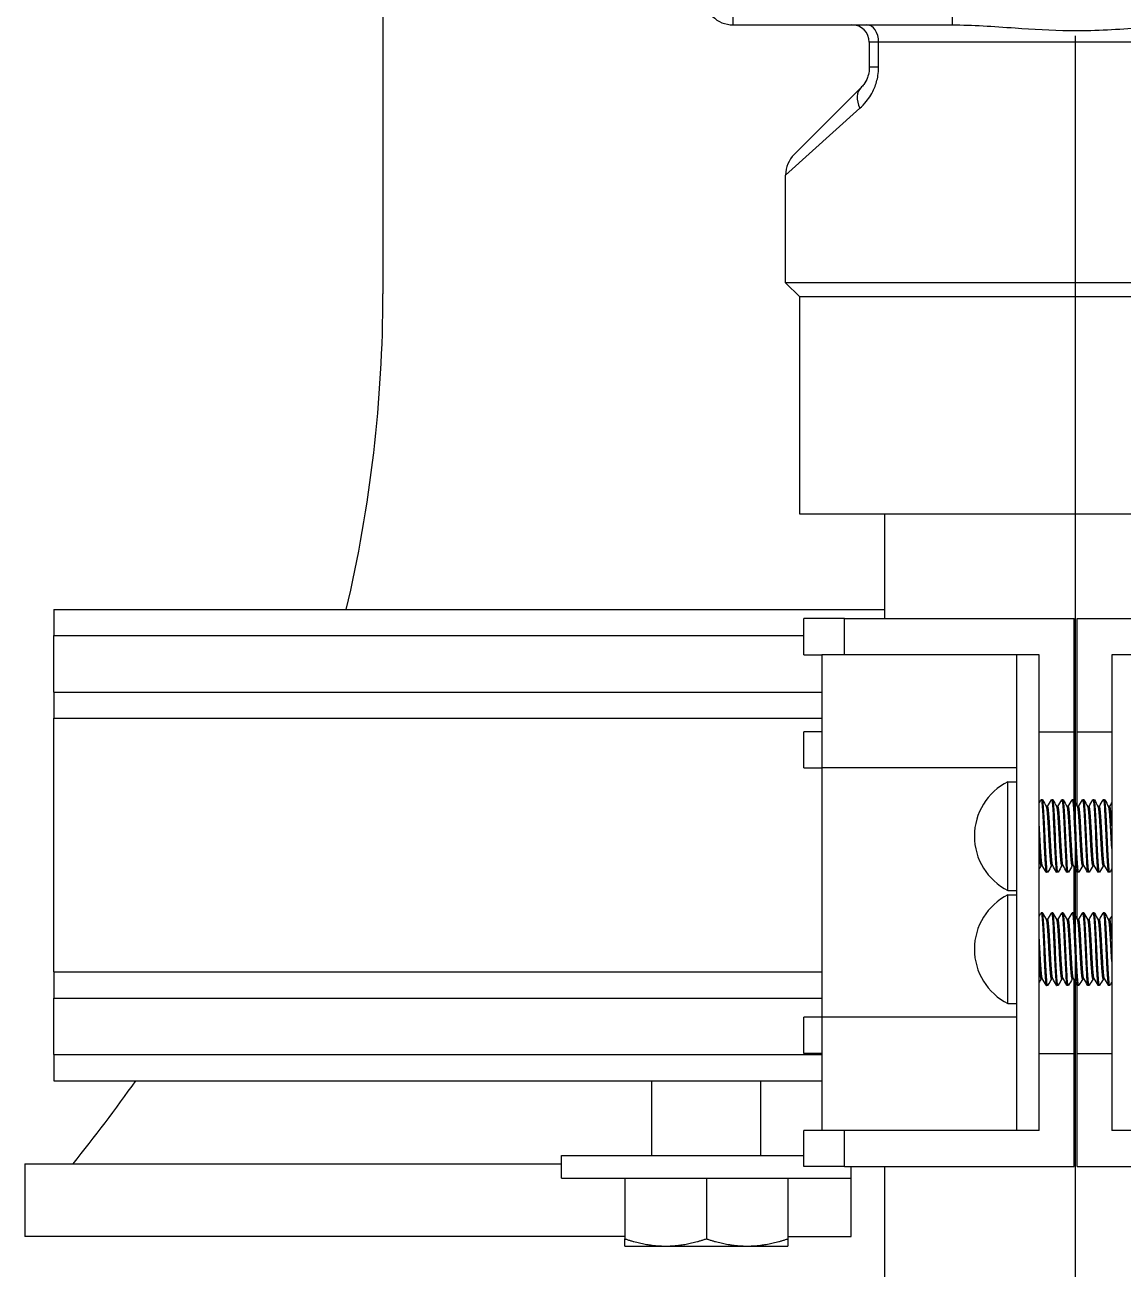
# Model space of a CAD drawing. Header units: inches. Extents: x -883 to 808, y -248 to 1051.
# Drawn here: x -254.68 to -250.893, y 836.985 to 841.276 of the extents above; entities that cross this region are included whole.
import ezdxf

# ---------------------------------------------------------------- set-up
doc = ezdxf.new("R2010")
doc.units = ezdxf.units.IN
doc.header["$MEASUREMENT"] = 0
doc.layers.get('0').update_dxf_attribs({"linetype": 'CONTINUOUS'})
doc.layers.add('EQUIPMENT - COMPRESSORS', color=41, linetype='CONTINUOUS')

# ---------------------------------------------------------------- blocks, each defined once
blk = doc.blocks.new('A$Cb802d3fd')
for p, q in [((113.0968, 40.2735), (113.0968, 38.2735)), ((113.1453, 40.225), (113.1453, 38.322)), ((113.8953, 40.225), (113.8953, 38.322)), ((114.2553, 39.2785), (114.2553, 40.0704)), ((116.1453, 39.2785), (116.1453, 40.0704)), ((112.2678, 39.9527), (112.2678, 38.5943)), ((114.3803, 39.4766), (114.3803, 39.3985)), ((116.0203, 39.4766), (116.0203, 39.3985)), ((114.3803, 39.3985), (115.2003, 39.3985)), ((114.6453, 39.2785), (114.6453, 39.3985)), ((114.9035, 39.3916), (114.9035, 39.3873)), ((115.1303, 39.3916), (115.1303, 39.3871)), ((115.2003, 39.3985), (116.0203, 39.3985)), ((115.2935, 39.3916), (115.2935, 39.3873)), ((115.5203, 39.3916), (115.5203, 39.3871)), ((115.7553, 39.2785), (115.7553, 39.3985)), ((114.8803, 39.3737), (114.8803, 39.3692)), ((114.9035, 39.3558), (114.9035, 39.3516)), ((115.1071, 39.3734), (115.1071, 39.3692)), ((115.1303, 39.3558), (115.1303, 39.3514)), ((115.2703, 39.3737), (115.2703, 39.3692)), ((115.2935, 39.3558), (115.2935, 39.3516)), ((115.4971, 39.3734), (115.4971, 39.3692)), ((115.5203, 39.3558), (115.5203, 39.3514)), ((114.8803, 39.338), (114.8803, 39.3335)), ((114.9035, 39.3201), (114.9035, 39.3159)), ((115.1071, 39.3377), (115.1071, 39.3335)), ((115.1303, 39.3201), (115.1303, 39.3157)), ((115.2703, 39.338), (115.2703, 39.3335)), ((115.2935, 39.3201), (115.2935, 39.3159)), ((115.4971, 39.3377), (115.4971, 39.3335)), ((115.5203, 39.3201), (115.5203, 39.3157)), ((114.9006, 39.2785), (114.2553, 39.2785)), ((114.8833, 39.2685), (114.2553, 39.2685)), ((114.2553, 38.4766), (114.2553, 39.2685)), ((114.9006, 39.2785), (114.6453, 39.2785)), ((114.8833, 39.2685), (114.6453, 39.2685)), ((114.6453, 39.1485), (114.6453, 39.2685)), ((114.8803, 39.3023), (114.8803, 39.2978)), ((114.8803, 39.2666), (114.8803, 39.2621)), ((114.9035, 39.2844), (114.9035, 39.2802)), ((115.1071, 39.302), (115.1071, 39.2978)), ((115.1071, 39.2663), (115.1071, 39.2621)), ((115.2733, 39.2685), (115.1109, 39.2685)), ((115.2733, 39.2685), (115.1109, 39.2685)), ((115.2906, 39.2785), (115.1282, 39.2785)), ((115.2906, 39.2785), (115.1282, 39.2785)), ((115.1303, 39.2844), (115.1303, 39.2799)), ((115.2703, 39.3023), (115.2703, 39.2978)), ((115.2703, 39.2666), (115.2703, 39.2621)), ((115.2935, 39.2844), (115.2935, 39.2802)), ((115.4971, 39.302), (115.4971, 39.2978)), ((115.4971, 39.2663), (115.4971, 39.2621)), ((116.1453, 39.2685), (115.5009, 39.2685)), ((115.7553, 39.2685), (115.5009, 39.2685)), ((116.1453, 39.2785), (115.5182, 39.2785)), ((115.7553, 39.2785), (115.5182, 39.2785)), ((115.5203, 39.2844), (115.5203, 39.2799)), ((115.7553, 39.1485), (115.7553, 39.2685)), ((116.1453, 38.4766), (116.1453, 39.2685)), ((114.8803, 39.2308), (114.8803, 39.2264)), ((114.9035, 39.2487), (114.9035, 39.2445)), ((115.1071, 39.2306), (115.1071, 39.2264)), ((115.1303, 39.2487), (115.1303, 39.2442)), ((115.2703, 39.2308), (115.2703, 39.2264)), ((115.2935, 39.2487), (115.2935, 39.2445)), ((115.4971, 39.2306), (115.4971, 39.2264)), ((115.5203, 39.2487), (115.5203, 39.2442)), ((114.8803, 39.1951), (114.8803, 39.1907)), ((114.9035, 39.213), (114.9035, 39.2088)), ((114.9035, 39.1773), (114.9035, 39.1731)), ((115.1071, 39.1949), (115.1071, 39.1907)), ((115.1303, 39.213), (115.1303, 39.2085)), ((115.1303, 39.1773), (115.1303, 39.1728)), ((115.2703, 39.1951), (115.2703, 39.1907)), ((115.2935, 39.213), (115.2935, 39.2088)), ((115.2935, 39.1773), (115.2935, 39.1731)), ((115.4971, 39.1949), (115.4971, 39.1907)), ((115.5203, 39.213), (115.5203, 39.2085)), ((115.5203, 39.1773), (115.5203, 39.1728)), ((114.3803, 39.1485), (114.3803, 39.0704)), ((115.2003, 39.1485), (114.3803, 39.1485)), ((114.8803, 39.1594), (114.8803, 39.1549)), ((115.1071, 39.1592), (115.1071, 39.1549)), ((116.0203, 39.1485), (115.2003, 39.1485)), ((115.2703, 39.1594), (115.2703, 39.1549)), ((115.4971, 39.1592), (115.4971, 39.1549)), ((116.0203, 39.1485), (116.0203, 39.0704)), ((114.3803, 39.0704), (114.3803, 38.3985)), ((115.2003, 39.0704), (114.3803, 39.0704)), ((114.7703, 39.0704), (114.7703, 38.3985)), ((114.8178, 39.0404), (114.8178, 39.0704)), ((115.1928, 39.0404), (115.1928, 39.0704)), ((116.0203, 39.0704), (115.2003, 39.0704)), ((115.2078, 39.0404), (115.2078, 39.0704)), ((115.5828, 39.0404), (115.5828, 39.0704)), ((115.6303, 39.0704), (115.6303, 38.3985)), ((116.0203, 39.0704), (116.0203, 38.3985)), ((115.1928, 39.0404), (114.8178, 39.0404)), ((115.5828, 39.0404), (115.2078, 39.0404)), ((112.2078, 38.8489), (112.1766, 38.8489)), ((112.2078, 38.0922), (112.2078, 38.8489)), ((112.2678, 38.5943), (112.2678, 38.5622)), ((112.3539, 38.5943), (112.2678, 38.5943)), ((112.3539, 38.5943), (112.3539, 38.5622)), ((114.2553, 38.616), (113.8953, 38.616)), ((114.2238, 35.7496), (114.2238, 38.616)), ((118.4478, 38.616), (116.1453, 38.616)), ((112.2678, 38.5622), (112.3539, 38.5622)), ((112.6548, 38.3028), (112.4246, 38.533)), ((112.4953, 38.5292), (112.7255, 38.2735)), ((116.1848, 38.5001), (116.1453, 38.5001)), ((116.1848, 37.5001), (116.1848, 38.5001)), ((116.3858, 38.4996), (116.1848, 38.4996)), ((116.3858, 38.4996), (116.1848, 38.4996)), ((116.3858, 38.2814), (116.3858, 38.4996)), ((116.3858, 38.2814), (116.3858, 38.4996)), ((114.3803, 38.4766), (114.2553, 38.4766)), ((114.2553, 38.4766), (114.2553, 38.336)), ((116.1453, 38.4766), (116.0203, 38.4766)), ((116.1453, 38.4766), (116.1453, 38.336)), ((114.3803, 38.336), (114.3803, 38.3985)), ((114.3803, 38.3985), (115.6303, 38.3985)), ((114.5088, 35.7496), (114.5088, 38.3985)), ((114.5988, 35.7496), (114.5988, 38.3985)), ((114.6453, 38.3985), (114.6453, 38.336)), ((114.7703, 38.336), (114.7703, 38.3985)), ((114.7703, 38.3985), (116.0203, 38.3985)), ((115.4738, 35.7496), (115.4738, 38.3985)), ((115.5638, 35.7496), (115.5638, 38.3985)), ((115.6303, 38.3985), (115.6303, 38.336)), ((115.7553, 38.3985), (115.7553, 38.336)), ((115.7588, 35.7496), (115.7588, 38.3985)), ((115.8488, 35.7496), (115.8488, 38.3985)), ((116.0203, 38.3985), (116.0203, 38.336)), ((113.1453, 38.322), (113.0968, 38.2735)), ((113.8953, 38.322), (113.1453, 38.322)), ((114.3803, 38.336), (114.2553, 38.336)), ((114.3138, 35.7496), (114.3138, 38.336)), ((114.7703, 38.336), (114.6453, 38.336)), ((115.7553, 38.336), (115.6303, 38.336)), ((116.1453, 38.336), (116.0203, 38.336)), ((116.1068, 37.5001), (116.1068, 38.336)), ((116.1848, 38.2814), (116.3941, 38.2814)), ((116.4192, 38.1407), (116.4192, 38.2814)), ((113.0968, 38.2735), (112.7255, 38.2735)), ((116.1068, 38.1876), (115.8488, 38.1876)), ((116.4192, 37.8595), (116.4192, 38.1407)), ((112.2078, 38.0922), (112.1478, 38.0922)), ((116.1848, 38.0001), (116.3941, 38.0001)), ((116.4192, 37.7189), (116.4192, 37.8595)), ((116.1068, 37.8126), (115.8488, 37.8126)), ((116.1848, 37.7189), (116.3941, 37.7189)), ((116.3858, 37.7189), (116.3858, 35.6496)), ((116.3858, 37.7189), (116.3858, 35.6496)), ((116.1848, 37.5001), (116.1068, 37.5001)), ((116.1358, 35.6496), (116.1358, 37.5001)), ((116.1358, 35.6496), (116.1358, 37.5001)), ((111.2696, 36.8845), (113.1353, 36.8845)), ((111.2701, 36.8845), (113.1358, 36.8845)), ((111.2701, 36.8845), (113.1358, 36.8845)), ((114.2238, 35.7496), (114.3138, 35.7496)), ((114.5088, 35.7496), (114.3138, 35.7496)), ((114.5088, 35.7496), (114.5988, 35.7496)), ((115.4738, 35.7496), (114.5988, 35.7496)), ((115.4738, 35.7496), (115.5638, 35.7496)), ((115.7588, 35.7496), (115.5638, 35.7496)), ((115.7588, 35.7496), (115.8488, 35.7496)), ((116.1358, 35.6496), (116.3858, 35.6496)), ((116.1358, 35.6496), (116.3858, 35.6496))]:
    blk.add_line(p, q)
at = {"ltscale": 0.456542}
blk.add_line((120.1497, 39.2735), (112.2459, 39.2735), dxfattribs=at)
for centre, radius, start, end in [((115.0053, 39.1339), 0.2095, 206.5126, 333.4874), ((115.3953, 39.1339), 0.2095, 206.5126, 333.4874), ((112.2678, 38.5022), 0.06, 90, 180), ((112.7255, 38.3735), 0.1, 225, 270), ((112.1078, 38.0922), 0.1, 270, 0), ((113.1358, 32.1412), 4.7433, 76.7396, 90), ((113.1358, 32.1412), 4.7433, 76.7396, 90), ((113.1358, 32.1412), 4.7433, 50.7749, 55.1124), ((113.1358, 32.1412), 4.7433, 50.7749, 55.1124)]:
    blk.add_arc(centre, radius, start, end)
for centre, major_axis, ratio, start_param, end_param in [((112.2678, 38.5536), (-0.06, 0), 0.679167, 4.712389, 6.283185), ((112.4953, 38.6037), (-0.0707, -0.0707), 0.618905, 0, 1.016592)]:
    blk.add_ellipse(centre, major_axis=major_axis, ratio=ratio, start_param=start_param, end_param=end_param)
for points, knots in [([(112.2078, 38.8489), (112.2078, 38.9176), (112.2132, 38.99), (112.2226, 39.1262), (112.2267, 39.1896), (112.2277, 39.2921), (112.2269, 39.3308), (112.2235, 39.4072), (112.221, 39.4449), (112.2132, 39.5568), (112.2078, 39.6293), (112.2078, 39.6981)], [0, 0, 0, 0, 0.569224, 0.569224, 1.035525, 1.035525, 1.316902, 1.316902, 1.59828, 1.59828, 2.168203, 2.168203, 2.168203, 2.168203]), ([(115.1299, 39.392), (115.1301, 39.3919), (115.1303, 39.3917), (115.1305, 39.3909), (115.1275, 39.3902), (115.1156, 39.3887), (115.1064, 39.3879), (115.0836, 39.3865), (115.0702, 39.3857), (115.0402, 39.3842), (115.0238, 39.3834), (114.991, 39.382), (114.9751, 39.3813), (114.9445, 39.3797), (114.9303, 39.379), (114.9068, 39.3775), (114.8975, 39.3768), (114.8843, 39.3753), (114.8806, 39.3745), (114.8803, 39.3738), (114.8803, 39.3737), (114.8803, 39.3737)], [-17.956958, -17.956958, -17.956958, -17.956958, -17.935979, -17.935979, -17.813421, -17.813421, -17.686018, -17.686018, -17.563526, -17.563526, -17.436195, -17.436195, -17.313769, -17.313769, -17.186512, -17.186512, -17.064152, -17.064152, -16.936968, -16.936968, -16.931344, -16.931344, -16.931344, -16.931344]), ([(115.5199, 39.392), (115.5201, 39.3919), (115.5203, 39.3917), (115.5205, 39.3909), (115.5175, 39.3902), (115.5056, 39.3887), (115.4964, 39.3879), (115.4736, 39.3865), (115.4602, 39.3857), (115.4302, 39.3842), (115.4138, 39.3834), (115.381, 39.382), (115.3651, 39.3813), (115.3345, 39.3797), (115.3203, 39.379), (115.2968, 39.3775), (115.2875, 39.3768), (115.2743, 39.3753), (115.2706, 39.3745), (115.2703, 39.3738), (115.2703, 39.3737), (115.2703, 39.3737)], [-17.956958, -17.956958, -17.956958, -17.956958, -17.935979, -17.935979, -17.813421, -17.813421, -17.686018, -17.686018, -17.563526, -17.563526, -17.436195, -17.436195, -17.313769, -17.313769, -17.186512, -17.186512, -17.064152, -17.064152, -16.936968, -16.936968, -16.931344, -16.931344, -16.931344, -16.931344]), ([(114.8807, 39.3688), (114.8803, 39.369), (114.8802, 39.3692), (114.8811, 39.3702), (114.885, 39.371), (114.8989, 39.3725), (114.9084, 39.3732), (114.9324, 39.3746), (114.9467, 39.3754), (114.9774, 39.3769), (114.9934, 39.3776), (115.0261, 39.3791), (115.0425, 39.3798), (115.0722, 39.3814), (115.0853, 39.3821), (115.1077, 39.3835), (115.1166, 39.3843), (115.1276, 39.3858), (115.1303, 39.3864), (115.1303, 39.3871)], [-6.023659, -6.023659, -6.023659, -6.023659, -5.986933, -5.986933, -5.860954, -5.860954, -5.739668, -5.739668, -5.61361, -5.61361, -5.492264, -5.492264, -5.366129, -5.366129, -5.244722, -5.244722, -5.118509, -5.118509, -5.005693, -5.005693, -5.005693, -5.005693]), ([(114.8807, 39.3331), (114.8802, 39.3334), (114.8802, 39.3336), (114.8819, 39.3347), (114.8864, 39.3354), (114.9013, 39.337), (114.9112, 39.3377), (114.9358, 39.3391), (114.9504, 39.3399), (114.9814, 39.3414), (114.9974, 39.3421), (115.03, 39.3435), (115.0462, 39.3443), (115.0754, 39.3458), (115.0882, 39.3465), (115.1099, 39.348), (115.1183, 39.3487), (115.1281, 39.3502), (115.1303, 39.3508), (115.1303, 39.3514)], [-8.008012, -8.008012, -8.008012, -8.008012, -7.960199, -7.960199, -7.834889, -7.834889, -7.713997, -7.713997, -7.5886, -7.5886, -7.467669, -7.467669, -7.342186, -7.342186, -7.221213, -7.221213, -7.095644, -7.095644, -6.992055, -6.992055, -6.992055, -6.992055]), ([(115.1299, 39.3563), (115.1301, 39.3562), (115.1302, 39.3561), (115.1307, 39.3553), (115.128, 39.3546), (115.1166, 39.353), (115.1077, 39.3523), (115.0853, 39.3508), (115.0721, 39.3501), (115.0424, 39.3486), (115.026, 39.3478), (114.9933, 39.3464), (114.9774, 39.3457), (114.9467, 39.3441), (114.9323, 39.3434), (114.9084, 39.3419), (114.8989, 39.3412), (114.885, 39.3397), (114.8811, 39.3389), (114.8803, 39.3381), (114.8803, 39.3381), (114.8803, 39.338)], [-15.955979, -15.955979, -15.955979, -15.955979, -15.94019, -15.94019, -15.818152, -15.818152, -15.691345, -15.691345, -15.569369, -15.569369, -15.44264, -15.44264, -15.320726, -15.320726, -15.194075, -15.194075, -15.07222, -15.07222, -14.945648, -14.945648, -14.933295, -14.933295, -14.933295, -14.933295]), ([(115.2707, 39.3688), (115.2703, 39.369), (115.2702, 39.3692), (115.2711, 39.3702), (115.275, 39.371), (115.2889, 39.3725), (115.2984, 39.3732), (115.3224, 39.3746), (115.3367, 39.3754), (115.3674, 39.3769), (115.3834, 39.3776), (115.4161, 39.3791), (115.4325, 39.3798), (115.4622, 39.3814), (115.4753, 39.3821), (115.4977, 39.3835), (115.5066, 39.3843), (115.5176, 39.3858), (115.5203, 39.3864), (115.5203, 39.3871)], [-6.023659, -6.023659, -6.023659, -6.023659, -5.986933, -5.986933, -5.860954, -5.860954, -5.739668, -5.739668, -5.61361, -5.61361, -5.492264, -5.492264, -5.366129, -5.366129, -5.244722, -5.244722, -5.118509, -5.118509, -5.005693, -5.005693, -5.005693, -5.005693]), ([(115.2707, 39.3331), (115.2702, 39.3334), (115.2702, 39.3336), (115.2719, 39.3347), (115.2764, 39.3354), (115.2913, 39.337), (115.3012, 39.3377), (115.3258, 39.3391), (115.3404, 39.3399), (115.3714, 39.3414), (115.3874, 39.3421), (115.42, 39.3435), (115.4362, 39.3443), (115.4654, 39.3458), (115.4782, 39.3465), (115.4999, 39.348), (115.5083, 39.3487), (115.5181, 39.3502), (115.5203, 39.3508), (115.5203, 39.3514)], [-8.008012, -8.008012, -8.008012, -8.008012, -7.960199, -7.960199, -7.834889, -7.834889, -7.713997, -7.713997, -7.5886, -7.5886, -7.467669, -7.467669, -7.342186, -7.342186, -7.221213, -7.221213, -7.095644, -7.095644, -6.992055, -6.992055, -6.992055, -6.992055]), ([(115.5199, 39.3563), (115.5201, 39.3562), (115.5202, 39.3561), (115.5207, 39.3553), (115.518, 39.3546), (115.5066, 39.353), (115.4977, 39.3523), (115.4753, 39.3508), (115.4621, 39.3501), (115.4324, 39.3486), (115.416, 39.3478), (115.3833, 39.3464), (115.3674, 39.3457), (115.3367, 39.3441), (115.3223, 39.3434), (115.2984, 39.3419), (115.2889, 39.3412), (115.275, 39.3397), (115.2711, 39.3389), (115.2703, 39.3381), (115.2703, 39.3381), (115.2703, 39.338)], [-15.955979, -15.955979, -15.955979, -15.955979, -15.94019, -15.94019, -15.818152, -15.818152, -15.691345, -15.691345, -15.569369, -15.569369, -15.44264, -15.44264, -15.320726, -15.320726, -15.194075, -15.194075, -15.07222, -15.07222, -14.945648, -14.945648, -14.933295, -14.933295, -14.933295, -14.933295]), ([(114.8807, 39.2974), (114.88, 39.2977), (114.8802, 39.2981), (114.8834, 39.2992), (114.8887, 39.3), (114.9049, 39.3015), (114.9155, 39.3022), (114.9411, 39.3037), (114.9559, 39.3044), (114.9873, 39.306), (115.0034, 39.3066), (115.0357, 39.3081), (115.0516, 39.3089), (115.0801, 39.3104), (115.0924, 39.3111), (115.1129, 39.3125), (115.1207, 39.3133), (115.1286, 39.3146), (115.1303, 39.3151), (115.1303, 39.3157)], [-9.98981, -9.98981, -9.98981, -9.98981, -9.925743, -9.925743, -9.801184, -9.801184, -9.680399, -9.680399, -9.555741, -9.555741, -9.434966, -9.434966, -9.310212, -9.310212, -9.18944, -9.18944, -9.064589, -9.064589, -8.974914, -8.974914, -8.974914, -8.974914]), ([(115.1299, 39.3205), (115.13, 39.3205), (115.1301, 39.3205), (115.131, 39.3197), (115.1288, 39.319), (115.1182, 39.3175), (115.1098, 39.3167), (115.0881, 39.3153), (115.0753, 39.3146), (115.0461, 39.3131), (115.0298, 39.3123), (114.9973, 39.3108), (114.9813, 39.3101), (114.9503, 39.3086), (114.9357, 39.3078), (114.9111, 39.3064), (114.9012, 39.3057), (114.8864, 39.3042), (114.8819, 39.3034), (114.8804, 39.3025), (114.8803, 39.3024), (114.8803, 39.3023)], [-13.960335, -13.960335, -13.960335, -13.960335, -13.953318, -13.953318, -13.831735, -13.831735, -13.705573, -13.705573, -13.584037, -13.584037, -13.457961, -13.457961, -13.336467, -13.336467, -13.210478, -13.210478, -13.089024, -13.089024, -12.963122, -12.963122, -12.939723, -12.939723, -12.939723, -12.939723]), ([(115.2707, 39.2974), (115.27, 39.2977), (115.2702, 39.2981), (115.2734, 39.2992), (115.2787, 39.3), (115.2949, 39.3015), (115.3055, 39.3022), (115.3311, 39.3037), (115.3459, 39.3044), (115.3773, 39.306), (115.3934, 39.3066), (115.4257, 39.3081), (115.4416, 39.3089), (115.4701, 39.3104), (115.4824, 39.3111), (115.5029, 39.3125), (115.5107, 39.3133), (115.5186, 39.3146), (115.5203, 39.3151), (115.5203, 39.3157)], [-9.98981, -9.98981, -9.98981, -9.98981, -9.925743, -9.925743, -9.801184, -9.801184, -9.680399, -9.680399, -9.555741, -9.555741, -9.434966, -9.434966, -9.310212, -9.310212, -9.18944, -9.18944, -9.064589, -9.064589, -8.974914, -8.974914, -8.974914, -8.974914]), ([(115.5199, 39.3205), (115.52, 39.3205), (115.5201, 39.3205), (115.521, 39.3197), (115.5188, 39.319), (115.5082, 39.3175), (115.4998, 39.3167), (115.4781, 39.3153), (115.4653, 39.3146), (115.4361, 39.3131), (115.4198, 39.3123), (115.3873, 39.3108), (115.3713, 39.3101), (115.3403, 39.3086), (115.3257, 39.3078), (115.3011, 39.3064), (115.2912, 39.3057), (115.2764, 39.3042), (115.2719, 39.3034), (115.2704, 39.3025), (115.2703, 39.3024), (115.2703, 39.3023)], [-13.960335, -13.960335, -13.960335, -13.960335, -13.953318, -13.953318, -13.831735, -13.831735, -13.705573, -13.705573, -13.584037, -13.584037, -13.457961, -13.457961, -13.336467, -13.336467, -13.210478, -13.210478, -13.089024, -13.089024, -12.963122, -12.963122, -12.939723, -12.939723, -12.939723, -12.939723]), ([(114.8807, 39.2617), (114.8798, 39.2622), (114.8805, 39.2626), (114.8857, 39.2639), (114.892, 39.2647), (114.9099, 39.2662), (114.9213, 39.2668), (114.9481, 39.2683), (114.9632, 39.2691), (114.995, 39.2706), (115.0113, 39.2713), (115.0433, 39.2727), (115.0587, 39.2735), (115.086, 39.275), (115.0977, 39.2757), (115.1166, 39.2771), (115.1234, 39.2779), (115.1292, 39.2791), (115.1303, 39.2795), (115.1303, 39.2799)], [-11.970608, -11.970608, -11.970608, -11.970608, -11.885955, -11.885955, -11.762338, -11.762338, -11.64092, -11.64092, -11.517403, -11.517403, -11.395871, -11.395871, -11.272453, -11.272453, -11.151419, -11.151419, -11.027365, -11.027365, -10.95606, -10.95606, -10.95606, -10.95606]), ([(115.1299, 39.2848), (115.1311, 39.2842), (115.1295, 39.2835), (115.1206, 39.282), (115.1128, 39.2813), (115.0923, 39.2798), (115.0799, 39.2791), (115.0515, 39.2776), (115.0356, 39.2768), (115.0032, 39.2754), (114.9871, 39.2747), (114.956, 39.2732), (114.9414, 39.2724), (114.9157, 39.271), (114.905, 39.2703), (114.8888, 39.2688), (114.8835, 39.268), (114.8807, 39.267), (114.8803, 39.2668), (114.8803, 39.2665)], [-11.968309, -11.968309, -11.968309, -11.968309, -11.853572, -11.853572, -11.72813, -11.72813, -11.606803, -11.606803, -11.481458, -11.481458, -11.360129, -11.360129, -11.236753, -11.236753, -11.113697, -11.113697, -10.990239, -10.990239, -10.948785, -10.948785, -10.948785, -10.948785]), ([(115.2707, 39.2617), (115.2698, 39.2622), (115.2705, 39.2626), (115.2757, 39.2639), (115.282, 39.2647), (115.2999, 39.2662), (115.3113, 39.2668), (115.3381, 39.2683), (115.3532, 39.2691), (115.385, 39.2706), (115.4013, 39.2713), (115.4333, 39.2727), (115.4487, 39.2735), (115.476, 39.275), (115.4877, 39.2757), (115.5066, 39.2771), (115.5134, 39.2779), (115.5192, 39.2791), (115.5203, 39.2795), (115.5203, 39.2799)], [-11.970608, -11.970608, -11.970608, -11.970608, -11.885955, -11.885955, -11.762338, -11.762338, -11.64092, -11.64092, -11.517403, -11.517403, -11.395871, -11.395871, -11.272453, -11.272453, -11.151419, -11.151419, -11.027365, -11.027365, -10.95606, -10.95606, -10.95606, -10.95606]), ([(115.5199, 39.2848), (115.5211, 39.2842), (115.5195, 39.2835), (115.5106, 39.282), (115.5028, 39.2813), (115.4823, 39.2798), (115.4699, 39.2791), (115.4415, 39.2776), (115.4256, 39.2768), (115.3932, 39.2754), (115.3771, 39.2747), (115.346, 39.2732), (115.3314, 39.2724), (115.3057, 39.271), (115.295, 39.2703), (115.2788, 39.2688), (115.2735, 39.268), (115.2707, 39.267), (115.2703, 39.2668), (115.2703, 39.2665)], [-11.968309, -11.968309, -11.968309, -11.968309, -11.853572, -11.853572, -11.72813, -11.72813, -11.606803, -11.606803, -11.481458, -11.481458, -11.360129, -11.360129, -11.236753, -11.236753, -11.113697, -11.113697, -10.990239, -10.990239, -10.948785, -10.948785, -10.948785, -10.948785]), ([(114.8807, 39.226), (114.8796, 39.2266), (114.8808, 39.2272), (114.8885, 39.2286), (114.8958, 39.2293), (114.9154, 39.2308), (114.9275, 39.2315), (114.9554, 39.233), (114.9711, 39.2338), (115.0032, 39.2352), (115.0194, 39.2359), (115.051, 39.2374), (115.066, 39.2382), (115.0922, 39.2397), (115.1032, 39.2403), (115.1203, 39.2418), (115.1261, 39.2426), (115.1298, 39.2436), (115.1303, 39.2439), (115.1303, 39.2442)], [-13.951379, -13.951379, -13.951379, -13.951379, -13.846917, -13.846917, -13.722485, -13.722485, -13.601644, -13.601644, -13.477313, -13.477313, -13.356432, -13.356432, -13.232202, -13.232202, -13.111273, -13.111273, -12.987145, -12.987145, -12.936759, -12.936759, -12.936759, -12.936759]), ([(115.1299, 39.2491), (115.1309, 39.2486), (115.13, 39.248), (115.1235, 39.2467), (115.1168, 39.2459), (115.098, 39.2444), (115.0862, 39.2438), (115.0588, 39.2423), (115.0435, 39.2415), (115.0115, 39.24), (114.9952, 39.2393), (114.9634, 39.2379), (114.9482, 39.2371), (114.9214, 39.2356), (114.91, 39.2349), (114.8921, 39.2334), (114.8858, 39.2327), (114.8811, 39.2315), (114.8803, 39.2312), (114.8803, 39.2308)], [-9.978053, -9.978053, -9.978053, -9.978053, -9.88251, -9.88251, -9.758598, -9.758598, -9.636406, -9.636406, -9.512396, -9.512396, -9.390325, -9.390325, -9.266215, -9.266215, -9.144256, -9.144256, -9.020046, -9.020046, -8.958811, -8.958811, -8.958811, -8.958811]), ([(115.2707, 39.226), (115.2696, 39.2266), (115.2708, 39.2272), (115.2785, 39.2286), (115.2858, 39.2293), (115.3054, 39.2308), (115.3175, 39.2315), (115.3454, 39.233), (115.3611, 39.2338), (115.3932, 39.2352), (115.4094, 39.2359), (115.441, 39.2374), (115.456, 39.2382), (115.4822, 39.2397), (115.4932, 39.2403), (115.5103, 39.2418), (115.5161, 39.2426), (115.5198, 39.2436), (115.5203, 39.2439), (115.5203, 39.2442)], [-13.951379, -13.951379, -13.951379, -13.951379, -13.846917, -13.846917, -13.722485, -13.722485, -13.601644, -13.601644, -13.477313, -13.477313, -13.356432, -13.356432, -13.232202, -13.232202, -13.111273, -13.111273, -12.987145, -12.987145, -12.936759, -12.936759, -12.936759, -12.936759]), ([(115.5199, 39.2491), (115.5209, 39.2486), (115.52, 39.248), (115.5135, 39.2467), (115.5068, 39.2459), (115.488, 39.2444), (115.4762, 39.2438), (115.4488, 39.2423), (115.4335, 39.2415), (115.4015, 39.24), (115.3852, 39.2393), (115.3534, 39.2379), (115.3382, 39.2371), (115.3114, 39.2356), (115.3, 39.2349), (115.2821, 39.2334), (115.2758, 39.2327), (115.2711, 39.2315), (115.2703, 39.2312), (115.2703, 39.2308)], [-9.978053, -9.978053, -9.978053, -9.978053, -9.88251, -9.88251, -9.758598, -9.758598, -9.636406, -9.636406, -9.512396, -9.512396, -9.390325, -9.390325, -9.266215, -9.266215, -9.144256, -9.144256, -9.020046, -9.020046, -8.958811, -8.958811, -8.958811, -8.958811]), ([(114.8807, 39.1902), (114.8807, 39.1902), (114.8807, 39.1902), (114.8794, 39.191), (114.8813, 39.1916), (114.8911, 39.1932), (114.8992, 39.1939), (114.9203, 39.1954), (114.9329, 39.1961), (114.9618, 39.1976), (114.9778, 39.1984), (115.0103, 39.1998), (115.0263, 39.2005), (115.0575, 39.202), (115.0722, 39.2028), (115.0973, 39.2043), (115.1076, 39.2049), (115.1231, 39.2064), (115.128, 39.2072), (115.1301, 39.2082), (115.1303, 39.2083), (115.1303, 39.2085)], [-15.933106, -15.933106, -15.933106, -15.933106, -15.933043, -15.933043, -15.812193, -15.812193, -15.686998, -15.686998, -15.566175, -15.566175, -15.441071, -15.441071, -15.320271, -15.320271, -15.195259, -15.195259, -15.074474, -15.074474, -14.949556, -14.949556, -14.917876, -14.917876, -14.917876, -14.917876]), ([(115.1299, 39.2134), (115.1307, 39.213), (115.1303, 39.2126), (115.1261, 39.2114), (115.1204, 39.2106), (115.1033, 39.2091), (115.0924, 39.2084), (115.0662, 39.2069), (115.0511, 39.2062), (115.0196, 39.2047), (115.0034, 39.204), (114.9712, 39.2025), (114.9556, 39.2017), (114.9276, 39.2002), (114.9156, 39.1996), (114.8959, 39.1981), (114.8886, 39.1973), (114.8817, 39.1961), (114.8803, 39.1956), (114.8803, 39.1951)], [-7.988184, -7.988184, -7.988184, -7.988184, -7.913749, -7.913749, -7.789025, -7.789025, -7.667546, -7.667546, -7.54272, -7.54272, -7.421288, -7.421288, -7.29636, -7.29636, -7.174965, -7.174965, -7.049937, -7.049937, -6.968824, -6.968824, -6.968824, -6.968824]), ([(115.1299, 39.1777), (115.1305, 39.1774), (115.1304, 39.1771), (115.128, 39.176), (115.1232, 39.1752), (115.1077, 39.1737), (115.0974, 39.173), (115.0724, 39.1716), (115.0576, 39.1708), (115.0265, 39.1693), (115.0104, 39.1686), (114.978, 39.1671), (114.9619, 39.1663), (114.933, 39.1648), (114.9204, 39.1641), (114.8993, 39.1627), (114.8912, 39.1619), (114.8823, 39.1605), (114.8803, 39.16), (114.8803, 39.1594)], [-5.997861, -5.997861, -5.997861, -5.997861, -5.942118, -5.942118, -5.816602, -5.816602, -5.695255, -5.695255, -5.569646, -5.569646, -5.448281, -5.448281, -5.322579, -5.322579, -5.201192, -5.201192, -5.075399, -5.075399, -4.977848, -4.977848, -4.977848, -4.977848]), ([(115.2707, 39.1902), (115.2707, 39.1902), (115.2707, 39.1902), (115.2694, 39.191), (115.2713, 39.1916), (115.2811, 39.1932), (115.2892, 39.1939), (115.3103, 39.1954), (115.3229, 39.1961), (115.3518, 39.1976), (115.3678, 39.1984), (115.4003, 39.1998), (115.4163, 39.2005), (115.4475, 39.202), (115.4622, 39.2028), (115.4873, 39.2043), (115.4976, 39.2049), (115.5131, 39.2064), (115.518, 39.2072), (115.5201, 39.2082), (115.5203, 39.2083), (115.5203, 39.2085)], [-15.933106, -15.933106, -15.933106, -15.933106, -15.933043, -15.933043, -15.812193, -15.812193, -15.686998, -15.686998, -15.566175, -15.566175, -15.441071, -15.441071, -15.320271, -15.320271, -15.195259, -15.195259, -15.074474, -15.074474, -14.949556, -14.949556, -14.917876, -14.917876, -14.917876, -14.917876]), ([(115.5199, 39.2134), (115.5207, 39.213), (115.5203, 39.2126), (115.5161, 39.2114), (115.5104, 39.2106), (115.4933, 39.2091), (115.4824, 39.2084), (115.4562, 39.2069), (115.4411, 39.2062), (115.4096, 39.2047), (115.3934, 39.204), (115.3612, 39.2025), (115.3456, 39.2017), (115.3176, 39.2002), (115.3056, 39.1996), (115.2859, 39.1981), (115.2786, 39.1973), (115.2717, 39.1961), (115.2703, 39.1956), (115.2703, 39.1951)], [-7.988184, -7.988184, -7.988184, -7.988184, -7.913749, -7.913749, -7.789025, -7.789025, -7.667546, -7.667546, -7.54272, -7.54272, -7.421288, -7.421288, -7.29636, -7.29636, -7.174965, -7.174965, -7.049937, -7.049937, -6.968824, -6.968824, -6.968824, -6.968824]), ([(115.5199, 39.1777), (115.5205, 39.1774), (115.5204, 39.1771), (115.518, 39.176), (115.5132, 39.1752), (115.4977, 39.1737), (115.4874, 39.173), (115.4624, 39.1716), (115.4476, 39.1708), (115.4165, 39.1693), (115.4004, 39.1686), (115.368, 39.1671), (115.3519, 39.1663), (115.323, 39.1648), (115.3104, 39.1641), (115.2893, 39.1627), (115.2812, 39.1619), (115.2723, 39.1605), (115.2703, 39.16), (115.2703, 39.1594)], [-5.997861, -5.997861, -5.997861, -5.997861, -5.942118, -5.942118, -5.816602, -5.816602, -5.695255, -5.695255, -5.569646, -5.569646, -5.448281, -5.448281, -5.322579, -5.322579, -5.201192, -5.201192, -5.075399, -5.075399, -4.977848, -4.977848, -4.977848, -4.977848]), ([(114.8807, 39.1545), (114.8806, 39.1546), (114.8805, 39.1547), (114.8798, 39.1554), (114.8822, 39.1561), (114.8932, 39.1577), (114.9019, 39.1584), (114.9239, 39.1599), (114.9369, 39.1606), (114.9664, 39.1621), (114.9827, 39.1629), (115.0153, 39.1643), (115.0313, 39.165), (115.0621, 39.1665), (115.0766, 39.1673), (115.1009, 39.1688), (115.1106, 39.1695), (115.1249, 39.171), (115.1292, 39.1718), (115.1302, 39.1726), (115.1303, 39.1727), (115.1303, 39.1728)], [-17.917388, -17.917388, -17.917388, -17.917388, -17.906015, -17.906015, -17.784802, -17.784802, -17.658926, -17.658926, -17.537768, -17.537768, -17.411973, -17.411973, -17.290869, -17.290869, -17.165156, -17.165156, -17.044103, -17.044103, -16.918473, -16.918473, -16.900649, -16.900649, -16.900649, -16.900649]), ([(115.2707, 39.1545), (115.2706, 39.1546), (115.2705, 39.1547), (115.2698, 39.1554), (115.2722, 39.1561), (115.2832, 39.1577), (115.2919, 39.1584), (115.3139, 39.1599), (115.3269, 39.1606), (115.3564, 39.1621), (115.3727, 39.1629), (115.4053, 39.1643), (115.4213, 39.165), (115.4521, 39.1665), (115.4666, 39.1673), (115.4909, 39.1688), (115.5006, 39.1695), (115.5149, 39.171), (115.5192, 39.1718), (115.5202, 39.1726), (115.5203, 39.1727), (115.5203, 39.1728)], [-17.917388, -17.917388, -17.917388, -17.917388, -17.906015, -17.906015, -17.784802, -17.784802, -17.658926, -17.658926, -17.537768, -17.537768, -17.411973, -17.411973, -17.290869, -17.290869, -17.165156, -17.165156, -17.044103, -17.044103, -16.918473, -16.918473, -16.900649, -16.900649, -16.900649, -16.900649]), ([(112.4953, 38.5292), (112.4883, 38.537), (112.4805, 38.5445), (112.4583, 38.5626), (112.4426, 38.5724), (112.4116, 38.5855), (112.3972, 38.5897), (112.3729, 38.5936), (112.3634, 38.5943), (112.3539, 38.5943)], [-0.4348178, -0.4348178, -0.4348178, -0.4348178, -0.3390645, -0.3390645, -0.1883692, -0.1883692, -0.0724497, -0.0724497, 0, 0, 0, 0]), ([(112.3539, 38.5622), (112.3586, 38.5622), (112.3634, 38.5619), (112.3755, 38.5602), (112.3828, 38.5583), (112.3982, 38.5524), (112.4061, 38.548), (112.4172, 38.5398), (112.4211, 38.5365), (112.4246, 38.533)], [0, 0, 0, 0, 0.0724497, 0.0724497, 0.1883692, 0.1883692, 0.3390645, 0.3390645, 0.4348178, 0.4348178, 0.4348178, 0.4348178])]:
    blk.add_open_spline(points, degree=3, knots=knots)
for points in [[(114.9035, 39.3913), (114.8994, 39.3937), (114.8952, 39.3961), (114.8911, 39.3985)], [(115.1187, 39.3985), (115.1224, 39.3963), (115.1262, 39.3941), (115.1299, 39.392)], [(115.2935, 39.3913), (115.2894, 39.3937), (115.2852, 39.3961), (115.2811, 39.3985)], [(115.5087, 39.3985), (115.5124, 39.3963), (115.5162, 39.3941), (115.5199, 39.392)], [(114.8807, 39.3741), (114.8884, 39.3786), (114.8962, 39.3831), (114.904, 39.3876)], [(114.9035, 39.3556), (114.8959, 39.36), (114.8883, 39.3644), (114.8807, 39.3688)], [(114.8807, 39.3384), (114.8884, 39.3429), (114.8962, 39.3474), (114.904, 39.3519)], [(115.1299, 39.3867), (115.1222, 39.3822), (115.1144, 39.3777), (115.1067, 39.3732)], [(115.1299, 39.351), (115.1222, 39.3465), (115.1144, 39.342), (115.1067, 39.3375)], [(115.1071, 39.3695), (115.1147, 39.3651), (115.1223, 39.3607), (115.1299, 39.3563)], [(115.2707, 39.3741), (115.2784, 39.3786), (115.2862, 39.3831), (115.294, 39.3876)], [(115.2935, 39.3556), (115.2859, 39.36), (115.2783, 39.3644), (115.2707, 39.3688)], [(115.2707, 39.3384), (115.2784, 39.3429), (115.2862, 39.3474), (115.294, 39.3519)], [(115.5199, 39.3867), (115.5122, 39.3822), (115.5044, 39.3777), (115.4967, 39.3732)], [(115.5199, 39.351), (115.5122, 39.3465), (115.5044, 39.342), (115.4967, 39.3375)], [(115.4971, 39.3695), (115.5047, 39.3651), (115.5123, 39.3607), (115.5199, 39.3563)], [(114.9035, 39.3199), (114.8959, 39.3243), (114.8883, 39.3287), (114.8807, 39.3331)], [(114.8807, 39.3027), (114.8884, 39.3072), (114.8962, 39.3117), (114.904, 39.3162)], [(115.1299, 39.3152), (115.1222, 39.3107), (115.1144, 39.3062), (115.1067, 39.3017)], [(115.1071, 39.3338), (115.1147, 39.3294), (115.1223, 39.325), (115.1299, 39.3205)], [(115.2935, 39.3199), (115.2859, 39.3243), (115.2783, 39.3287), (115.2707, 39.3331)], [(115.2707, 39.3027), (115.2784, 39.3072), (115.2862, 39.3117), (115.294, 39.3162)], [(115.5199, 39.3152), (115.5122, 39.3107), (115.5044, 39.3062), (115.4967, 39.3017)], [(115.4971, 39.3338), (115.5047, 39.3294), (115.5123, 39.325), (115.5199, 39.3205)], [(114.9035, 39.2842), (114.8959, 39.2886), (114.8883, 39.293), (114.8807, 39.2974)], [(114.8807, 39.267), (114.8884, 39.2715), (114.8962, 39.276), (114.904, 39.2805)], [(114.9035, 39.2484), (114.8959, 39.2529), (114.8883, 39.2573), (114.8807, 39.2617)], [(115.1299, 39.2795), (115.1222, 39.275), (115.1144, 39.2705), (115.1067, 39.266)], [(115.1071, 39.2981), (115.1147, 39.2936), (115.1223, 39.2892), (115.1299, 39.2848)], [(115.1071, 39.2623), (115.1147, 39.2579), (115.1223, 39.2535), (115.1299, 39.2491)], [(115.2935, 39.2842), (115.2859, 39.2886), (115.2783, 39.293), (115.2707, 39.2974)], [(115.2707, 39.267), (115.2784, 39.2715), (115.2862, 39.276), (115.294, 39.2805)], [(115.2935, 39.2484), (115.2859, 39.2529), (115.2783, 39.2573), (115.2707, 39.2617)], [(115.5199, 39.2795), (115.5122, 39.275), (115.5044, 39.2705), (115.4967, 39.266)], [(115.4971, 39.2981), (115.5047, 39.2936), (115.5123, 39.2892), (115.5199, 39.2848)], [(115.4971, 39.2623), (115.5047, 39.2579), (115.5123, 39.2535), (115.5199, 39.2491)], [(114.8807, 39.2313), (114.8884, 39.2358), (114.8962, 39.2403), (114.904, 39.2448)], [(114.9035, 39.2127), (114.8959, 39.2171), (114.8883, 39.2215), (114.8807, 39.226)], [(115.1299, 39.2438), (115.1222, 39.2393), (115.1144, 39.2348), (115.1067, 39.2303)], [(115.1071, 39.2266), (115.1147, 39.2222), (115.1223, 39.2178), (115.1299, 39.2134)], [(115.2707, 39.2313), (115.2784, 39.2358), (115.2862, 39.2403), (115.294, 39.2448)], [(115.2935, 39.2127), (115.2859, 39.2171), (115.2783, 39.2215), (115.2707, 39.226)], [(115.5199, 39.2438), (115.5122, 39.2393), (115.5044, 39.2348), (115.4967, 39.2303)], [(115.4971, 39.2266), (115.5047, 39.2222), (115.5123, 39.2178), (115.5199, 39.2134)], [(114.8807, 39.1955), (114.8884, 39.2), (114.8962, 39.2045), (114.904, 39.209)], [(114.9035, 39.177), (114.8959, 39.1814), (114.8883, 39.1858), (114.8807, 39.1902)], [(115.1299, 39.2081), (115.1222, 39.2036), (115.1144, 39.1991), (115.1067, 39.1946)], [(115.1071, 39.1909), (115.1147, 39.1865), (115.1223, 39.1821), (115.1299, 39.1777)], [(115.2707, 39.1955), (115.2784, 39.2), (115.2862, 39.2045), (115.294, 39.209)], [(115.2935, 39.177), (115.2859, 39.1814), (115.2783, 39.1858), (115.2707, 39.1902)], [(115.5199, 39.2081), (115.5122, 39.2036), (115.5044, 39.1991), (115.4967, 39.1946)], [(115.4971, 39.1909), (115.5047, 39.1865), (115.5123, 39.1821), (115.5199, 39.1777)], [(114.8807, 39.1598), (114.8884, 39.1643), (114.8962, 39.1688), (114.904, 39.1733)], [(114.8911, 39.1485), (114.8876, 39.1505), (114.8841, 39.1525), (114.8807, 39.1545)], [(115.1299, 39.1724), (115.1222, 39.1679), (115.1144, 39.1634), (115.1067, 39.1589)], [(115.1071, 39.1552), (115.111, 39.153), (115.1148, 39.1507), (115.1187, 39.1485)], [(115.2707, 39.1598), (115.2784, 39.1643), (115.2862, 39.1688), (115.294, 39.1733)], [(115.2811, 39.1485), (115.2776, 39.1505), (115.2741, 39.1525), (115.2707, 39.1545)], [(115.5199, 39.1724), (115.5122, 39.1679), (115.5044, 39.1634), (115.4967, 39.1589)], [(115.4971, 39.1552), (115.501, 39.153), (115.5048, 39.1507), (115.5087, 39.1485)]]:
    blk.add_open_spline(points, degree=3)
for points, weights, knots in [([(114.9704, 39.3985), (114.9493, 39.3972), (114.9333, 39.396), (114.9035, 39.3938), (114.9035, 39.3916)], [0.962381949659, 0.957837376259, 1, 0.923879532511, 1], [0.501991547, 0.501991547, 0.501991547, 0.504464286, 0.504464286, 0.508928571, 0.508928571, 0.508928571]), ([(115.0483, 39.3985), (115.0278, 39.3972), (115.0053, 39.396), (114.9631, 39.3938), (114.9333, 39.3916), (114.9074, 39.3896), (114.904, 39.3876)], [0.96238194966, 0.957837376253, 1, 0.923879532511, 1, 0.933205198035, 0.983633679551], [0.49752726, 0.49752726, 0.49752726, 0.5, 0.5, 0.50446429, 0.50446429, 0.50838164, 0.50838164, 0.50838164]), ([(115.3604, 39.3985), (115.3393, 39.3972), (115.3233, 39.396), (115.2935, 39.3938), (115.2935, 39.3916)], [0.962381949662, 0.957837376243, 1, 0.923879532511, 1], [0.501991547, 0.501991547, 0.501991547, 0.504464286, 0.504464286, 0.508928571, 0.508928571, 0.508928571]), ([(115.4383, 39.3985), (115.4178, 39.3972), (115.3953, 39.396), (115.3531, 39.3938), (115.3233, 39.3916), (115.2974, 39.3896), (115.294, 39.3876)], [0.962381949662, 0.957837376242, 1, 0.923879532511, 1, 0.933205198035, 0.983633679551], [0.49752726, 0.49752726, 0.49752726, 0.5, 0.5, 0.50446429, 0.50446429, 0.50838164, 0.50838164, 0.50838164]), ([(115.1067, 39.3732), (115.1032, 39.3712), (115.0773, 39.3692), (115.0475, 39.367), (115.0053, 39.3648), (114.9631, 39.3625), (114.9333, 39.3603), (114.9035, 39.3581), (114.9035, 39.3558)], [0.983633679556, 0.933205198031, 1, 0.923879532511, 1, 0.923879532511, 1, 0.923879532511, 1], [0.52733264, 0.52733264, 0.52733264, 0.53125, 0.53125, 0.53571429, 0.53571429, 0.54017857, 0.54017857, 0.54464286, 0.54464286, 0.54464286]), ([(115.1071, 39.3692), (115.1071, 39.367), (115.0773, 39.3648), (115.0475, 39.3625), (115.0053, 39.3603), (114.9631, 39.3581), (114.9333, 39.3558), (114.9074, 39.3539), (114.904, 39.3519)], [1, 0.923879532511, 1, 0.923879532511, 1, 0.923879532511, 1, 0.933205198035, 0.983633679551], [0.52678571, 0.52678571, 0.52678571, 0.53125, 0.53125, 0.53571429, 0.53571429, 0.54017857, 0.54017857, 0.54409593, 0.54409593, 0.54409593]), ([(115.4967, 39.3732), (115.4932, 39.3712), (115.4673, 39.3692), (115.4375, 39.367), (115.3953, 39.3648), (115.3531, 39.3625), (115.3233, 39.3603), (115.2935, 39.3581), (115.2935, 39.3558)], [0.983633679556, 0.933205198031, 1, 0.923879532511, 1, 0.923879532511, 1, 0.923879532511, 1], [0.52733264, 0.52733264, 0.52733264, 0.53125, 0.53125, 0.53571429, 0.53571429, 0.54017857, 0.54017857, 0.54464286, 0.54464286, 0.54464286]), ([(115.4971, 39.3692), (115.4971, 39.367), (115.4673, 39.3648), (115.4375, 39.3625), (115.3953, 39.3603), (115.3531, 39.3581), (115.3233, 39.3558), (115.2974, 39.3539), (115.294, 39.3519)], [1, 0.923879532511, 1, 0.923879532511, 1, 0.923879532511, 1, 0.933205198035, 0.983633679551], [0.52678571, 0.52678571, 0.52678571, 0.53125, 0.53125, 0.53571429, 0.53571429, 0.54017857, 0.54017857, 0.54409593, 0.54409593, 0.54409593]), ([(115.1067, 39.3375), (115.1032, 39.3355), (115.0773, 39.3335), (115.0475, 39.3313), (115.0053, 39.3291), (114.9631, 39.3268), (114.9333, 39.3246), (114.9035, 39.3224), (114.9035, 39.3201)], [0.983633679556, 0.933205198031, 1, 0.923879532511, 1, 0.923879532511, 1, 0.923879532511, 1], [0.56304693, 0.56304693, 0.56304693, 0.56696429, 0.56696429, 0.57142857, 0.57142857, 0.57589286, 0.57589286, 0.58035714, 0.58035714, 0.58035714]), ([(115.1071, 39.3335), (115.1071, 39.3313), (115.0773, 39.3291), (115.0475, 39.3268), (115.0053, 39.3246), (114.9631, 39.3224), (114.9333, 39.3201), (114.9074, 39.3182), (114.904, 39.3162)], [1, 0.923879532511, 1, 0.923879532511, 1, 0.923879532511, 1, 0.933205198035, 0.983633679551], [0.5625, 0.5625, 0.5625, 0.56696429, 0.56696429, 0.57142857, 0.57142857, 0.57589286, 0.57589286, 0.57981021, 0.57981021, 0.57981021]), ([(115.4967, 39.3375), (115.4932, 39.3355), (115.4673, 39.3335), (115.4375, 39.3313), (115.3953, 39.3291), (115.3531, 39.3268), (115.3233, 39.3246), (115.2935, 39.3224), (115.2935, 39.3201)], [0.983633679556, 0.933205198031, 1, 0.923879532511, 1, 0.923879532511, 1, 0.923879532511, 1], [0.56304693, 0.56304693, 0.56304693, 0.56696429, 0.56696429, 0.57142857, 0.57142857, 0.57589286, 0.57589286, 0.58035714, 0.58035714, 0.58035714]), ([(115.4971, 39.3335), (115.4971, 39.3313), (115.4673, 39.3291), (115.4375, 39.3268), (115.3953, 39.3246), (115.3531, 39.3224), (115.3233, 39.3201), (115.2974, 39.3182), (115.294, 39.3162)], [1, 0.923879532511, 1, 0.923879532511, 1, 0.923879532511, 1, 0.933205198035, 0.983633679551], [0.5625, 0.5625, 0.5625, 0.56696429, 0.56696429, 0.57142857, 0.57142857, 0.57589286, 0.57589286, 0.57981021, 0.57981021, 0.57981021]), ([(115.1067, 39.3017), (115.1032, 39.2997), (115.0773, 39.2978), (115.0475, 39.2956), (115.0053, 39.2933), (114.9631, 39.2911), (114.9333, 39.2889), (114.9035, 39.2866), (114.9035, 39.2844)], [0.983633679556, 0.933205198031, 1, 0.923879532511, 1, 0.923879532511, 1, 0.923879532511, 1], [0.59876121, 0.59876121, 0.59876121, 0.60267857, 0.60267857, 0.60714286, 0.60714286, 0.61160714, 0.61160714, 0.61607143, 0.61607143, 0.61607143]), ([(115.1067, 39.266), (115.1032, 39.264), (115.0773, 39.2621), (115.0475, 39.2599), (115.0053, 39.2576), (114.9631, 39.2554), (114.9333, 39.2532), (114.9035, 39.2509), (114.9035, 39.2487)], [0.983633679556, 0.933205198031, 1, 0.923879532511, 1, 0.923879532511, 1, 0.923879532511, 1], [0.6344755, 0.6344755, 0.6344755, 0.63839286, 0.63839286, 0.64285714, 0.64285714, 0.64732143, 0.64732143, 0.65178571, 0.65178571, 0.65178571]), ([(115.1071, 39.2978), (115.1071, 39.2956), (115.0773, 39.2933), (115.0475, 39.2911), (115.0053, 39.2889), (114.9631, 39.2866), (114.9333, 39.2844), (114.9074, 39.2825), (114.904, 39.2805)], [1, 0.923879532511, 1, 0.923879532511, 1, 0.923879532511, 1, 0.933205198035, 0.983633679551], [0.59821429, 0.59821429, 0.59821429, 0.60267857, 0.60267857, 0.60714286, 0.60714286, 0.61160714, 0.61160714, 0.6155245, 0.6155245, 0.6155245]), ([(115.1071, 39.2621), (115.1071, 39.2599), (115.0773, 39.2576), (115.0475, 39.2554), (115.0053, 39.2532), (114.9631, 39.2509), (114.9333, 39.2487), (114.9074, 39.2468), (114.904, 39.2448)], [1, 0.923879532511, 1, 0.923879532511, 1, 0.923879532511, 1, 0.933205198035, 0.983633679551], [0.63392857, 0.63392857, 0.63392857, 0.63839286, 0.63839286, 0.64285714, 0.64285714, 0.64732143, 0.64732143, 0.65123879, 0.65123879, 0.65123879]), ([(115.4967, 39.3017), (115.4932, 39.2997), (115.4673, 39.2978), (115.4375, 39.2956), (115.3953, 39.2933), (115.3531, 39.2911), (115.3233, 39.2889), (115.2935, 39.2866), (115.2935, 39.2844)], [0.983633679556, 0.933205198031, 1, 0.923879532511, 1, 0.923879532511, 1, 0.923879532511, 1], [0.59876121, 0.59876121, 0.59876121, 0.60267857, 0.60267857, 0.60714286, 0.60714286, 0.61160714, 0.61160714, 0.61607143, 0.61607143, 0.61607143]), ([(115.4967, 39.266), (115.4932, 39.264), (115.4673, 39.2621), (115.4375, 39.2599), (115.3953, 39.2576), (115.3531, 39.2554), (115.3233, 39.2532), (115.2935, 39.2509), (115.2935, 39.2487)], [0.983633679556, 0.933205198031, 1, 0.923879532511, 1, 0.923879532511, 1, 0.923879532511, 1], [0.6344755, 0.6344755, 0.6344755, 0.63839286, 0.63839286, 0.64285714, 0.64285714, 0.64732143, 0.64732143, 0.65178571, 0.65178571, 0.65178571]), ([(115.4971, 39.2978), (115.4971, 39.2956), (115.4673, 39.2933), (115.4375, 39.2911), (115.3953, 39.2889), (115.3531, 39.2866), (115.3233, 39.2844), (115.2974, 39.2825), (115.294, 39.2805)], [1, 0.923879532511, 1, 0.923879532511, 1, 0.923879532511, 1, 0.933205198035, 0.983633679551], [0.59821429, 0.59821429, 0.59821429, 0.60267857, 0.60267857, 0.60714286, 0.60714286, 0.61160714, 0.61160714, 0.6155245, 0.6155245, 0.6155245]), ([(115.4971, 39.2621), (115.4971, 39.2599), (115.4673, 39.2576), (115.4375, 39.2554), (115.3953, 39.2532), (115.3531, 39.2509), (115.3233, 39.2487), (115.2974, 39.2468), (115.294, 39.2448)], [1, 0.923879532511, 1, 0.923879532511, 1, 0.923879532511, 1, 0.933205198035, 0.983633679551], [0.63392857, 0.63392857, 0.63392857, 0.63839286, 0.63839286, 0.64285714, 0.64285714, 0.64732143, 0.64732143, 0.65123879, 0.65123879, 0.65123879]), ([(115.1067, 39.2303), (115.1032, 39.2283), (115.0773, 39.2264), (115.0475, 39.2241), (115.0053, 39.2219), (114.9631, 39.2197), (114.9333, 39.2174), (114.9035, 39.2152), (114.9035, 39.213)], [0.983633679556, 0.933205198031, 1, 0.923879532511, 1, 0.923879532511, 1, 0.923879532511, 1], [0.67018979, 0.67018979, 0.67018979, 0.67410714, 0.67410714, 0.67857143, 0.67857143, 0.68303571, 0.68303571, 0.6875, 0.6875, 0.6875]), ([(115.1071, 39.2264), (115.1071, 39.2241), (115.0773, 39.2219), (115.0475, 39.2197), (115.0053, 39.2174), (114.9631, 39.2152), (114.9333, 39.213), (114.9074, 39.211), (114.904, 39.209)], [1, 0.923879532511, 1, 0.923879532511, 1, 0.923879532511, 1, 0.933205198035, 0.983633679551], [0.66964286, 0.66964286, 0.66964286, 0.67410714, 0.67410714, 0.67857143, 0.67857143, 0.68303571, 0.68303571, 0.68695307, 0.68695307, 0.68695307]), ([(115.4967, 39.2303), (115.4932, 39.2283), (115.4673, 39.2264), (115.4375, 39.2241), (115.3953, 39.2219), (115.3531, 39.2197), (115.3233, 39.2174), (115.2935, 39.2152), (115.2935, 39.213)], [0.983633679556, 0.933205198031, 1, 0.923879532511, 1, 0.923879532511, 1, 0.923879532511, 1], [0.67018979, 0.67018979, 0.67018979, 0.67410714, 0.67410714, 0.67857143, 0.67857143, 0.68303571, 0.68303571, 0.6875, 0.6875, 0.6875]), ([(115.4971, 39.2264), (115.4971, 39.2241), (115.4673, 39.2219), (115.4375, 39.2197), (115.3953, 39.2174), (115.3531, 39.2152), (115.3233, 39.213), (115.2974, 39.211), (115.294, 39.209)], [1, 0.923879532511, 1, 0.923879532511, 1, 0.923879532511, 1, 0.933205198035, 0.983633679551], [0.66964286, 0.66964286, 0.66964286, 0.67410714, 0.67410714, 0.67857143, 0.67857143, 0.68303571, 0.68303571, 0.68695307, 0.68695307, 0.68695307]), ([(115.1067, 39.1946), (115.1032, 39.1926), (115.0773, 39.1907), (115.0475, 39.1884), (115.0053, 39.1862), (114.9631, 39.184), (114.9333, 39.1817), (114.9035, 39.1795), (114.9035, 39.1773)], [0.983633679556, 0.933205198031, 1, 0.923879532511, 1, 0.923879532511, 1, 0.923879532511, 1], [0.70590407, 0.70590407, 0.70590407, 0.70982143, 0.70982143, 0.71428571, 0.71428571, 0.71875, 0.71875, 0.72321429, 0.72321429, 0.72321429]), ([(115.1071, 39.1907), (115.1071, 39.1884), (115.0773, 39.1862), (115.0475, 39.184), (115.0053, 39.1817), (114.9631, 39.1795), (114.9333, 39.1773), (114.9074, 39.1753), (114.904, 39.1733)], [1, 0.923879532511, 1, 0.923879532511, 1, 0.923879532511, 1, 0.933205198035, 0.983633679551], [0.70535714, 0.70535714, 0.70535714, 0.70982143, 0.70982143, 0.71428571, 0.71428571, 0.71875, 0.71875, 0.72266736, 0.72266736, 0.72266736]), ([(115.4967, 39.1946), (115.4932, 39.1926), (115.4673, 39.1907), (115.4375, 39.1884), (115.3953, 39.1862), (115.3531, 39.184), (115.3233, 39.1817), (115.2935, 39.1795), (115.2935, 39.1773)], [0.983633679556, 0.933205198031, 1, 0.923879532511, 1, 0.923879532511, 1, 0.923879532511, 1], [0.70590407, 0.70590407, 0.70590407, 0.70982143, 0.70982143, 0.71428571, 0.71428571, 0.71875, 0.71875, 0.72321429, 0.72321429, 0.72321429]), ([(115.4971, 39.1907), (115.4971, 39.1884), (115.4673, 39.1862), (115.4375, 39.184), (115.3953, 39.1817), (115.3531, 39.1795), (115.3233, 39.1773), (115.2974, 39.1753), (115.294, 39.1733)], [1, 0.923879532511, 1, 0.923879532511, 1, 0.923879532511, 1, 0.933205198035, 0.983633679551], [0.70535714, 0.70535714, 0.70535714, 0.70982143, 0.70982143, 0.71428571, 0.71428571, 0.71875, 0.71875, 0.72266736, 0.72266736, 0.72266736]), ([(115.1067, 39.1589), (115.1032, 39.1569), (115.0773, 39.1549), (115.0475, 39.1527), (115.0053, 39.1505), (114.9873, 39.1495), (114.9704, 39.1485)], [0.983633679556, 0.933205198031, 1, 0.923879532511, 1, 0.966042156252, 0.962381949659], [0.74161836, 0.74161836, 0.74161836, 0.74553571, 0.74553571, 0.75, 0.75, 0.75199155, 0.75199155, 0.75199155]), ([(115.1071, 39.1549), (115.1071, 39.1527), (115.0773, 39.1505), (115.0646, 39.1495), (115.0483, 39.1485)], [1, 0.923879532511, 1, 0.966042156259, 0.96238194966], [0.741071429, 0.741071429, 0.741071429, 0.745535714, 0.745535714, 0.747527262, 0.747527262, 0.747527262]), ([(115.4967, 39.1589), (115.4932, 39.1569), (115.4673, 39.1549), (115.4375, 39.1527), (115.3953, 39.1505), (115.3773, 39.1495), (115.3604, 39.1485)], [0.983633679556, 0.933205198031, 1, 0.923879532511, 1, 0.966042156268, 0.962381949662], [0.74161836, 0.74161836, 0.74161836, 0.74553571, 0.74553571, 0.75, 0.75, 0.75199155, 0.75199155, 0.75199155]), ([(115.4971, 39.1549), (115.4971, 39.1527), (115.4673, 39.1505), (115.4546, 39.1495), (115.4383, 39.1485)], [1, 0.923879532511, 1, 0.966042156269, 0.962381949662], [0.741071429, 0.741071429, 0.741071429, 0.745535714, 0.745535714, 0.747527262, 0.747527262, 0.747527262])]:
    blk.add_rational_spline(points, weights, degree=2, knots=knots)
for points, weights in [([(116.3941, 38.2814), (116.4192, 38.2814), (116.4192, 38.2814)], [1.01001874936, 1.04314139574, 1]), ([(116.4192, 38.1407), (116.4192, 38.206), (116.3941, 38.2814)], [1, 1.04314139574, 1.01001874936]), ([(116.3941, 38.0001), (116.4192, 38.0755), (116.4192, 38.1407)], [1.01001874936, 1.04314139574, 1]), ([(116.4192, 37.8595), (116.4192, 37.9248), (116.3941, 38.0001)], [1, 1.04314139574, 1.01001874936]), ([(116.3941, 37.7189), (116.4192, 37.7942), (116.4192, 37.8595)], [1.01001874936, 1.04314139574, 1]), ([(116.4192, 37.7189), (116.4192, 37.7189), (116.3941, 37.7189)], [1, 1.04314139574, 1.01001874936])]:
    blk.add_rational_spline(points, weights, degree=2)

msp = doc.modelspace()

# ---------------------------------------------------------------- block references
at = {"layer": 'EQUIPMENT - COMPRESSORS', "rotation": 270}
msp.add_blockref('A$Cb802d3fd', (-290.33007, 953.48357), dxfattribs=at)

doc.saveas('drawing.dxf')
